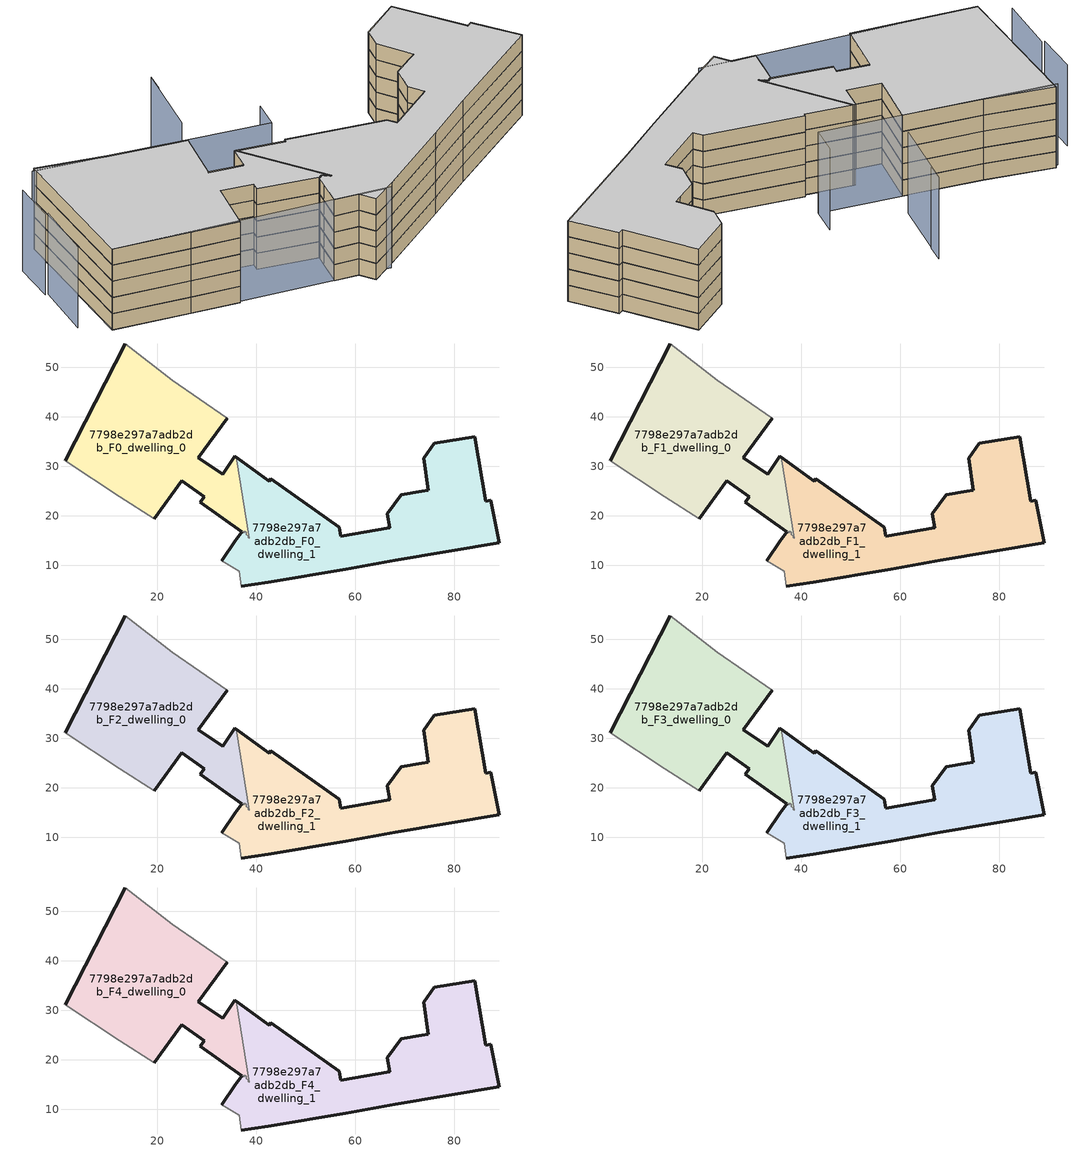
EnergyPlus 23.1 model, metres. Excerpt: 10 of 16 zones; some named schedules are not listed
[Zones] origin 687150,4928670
7798e297a7adb2db_F0_dwelling_0
 floor ground (EU_floor_Construction): 38.56,15.45 35.89,31.84 35.63,32.02 33.15,28.41 28.29,31.75 34.09,39.78 22.95,47.45 13.54,54.73 1.37,31.19 12.4,23.89 19.35,19.39 24.94,27.12 29.43,23.91 28.63,22.8 37,16.76 36.92,16.64 37.04,16.55 37.21,16.8 37.45,16.62 37.62,16.87 37.91,16.67 37.97,16.25 38.32,16 38.39,15.58 z0
 wall outside (EU_wall_Construction): 1.37,31.19 13.54,54.73 / 34.09,39.78 28.29,31.75 33.15,28.41 35.63,32.02 35.89,31.84 / 36.92,16.64 37,16.76 28.63,22.8 29.43,23.91 24.94,27.12 19.35,19.39 z0:3
 wall adiabatic (EU_wall_Construction): 19.35,19.39 12.4,23.89 1.37,31.19 / 13.54,54.73 22.95,47.45 34.09,39.78 z0:3
 wall to 7798e297a7adb2db_F0_dwelling_1 (EU_wall_Construction): 35.89,31.84 38.56,15.45 38.39,15.58 38.32,16 37.97,16.25 37.91,16.67 37.62,16.87 37.45,16.62 37.21,16.8 37.04,16.55 36.92,16.64 z0:3
7798e297a7adb2db_F0_dwelling_1
 floor ground (EU_floor_Construction): 89.06,14.55 87.33,23.17 86.37,22.98 84.09,36.04 75.9,34.64 73.76,31.68 74.71,25.17 73.37,25 69.23,24.32 66.4,20.49 66.92,17.58 57.06,15.9 56.73,17.67 42.92,27.48 42.6,27.02 35.89,31.84 38.56,15.45 38.39,15.58 38.32,16 37.97,16.25 37.91,16.67 37.62,16.87 37.45,16.62 37.21,16.8 37.04,16.55 36.92,16.64 35.73,14.94 32.95,10.98 36.51,8.82 36.95,5.85 42.39,6.59 58.05,9.24 68.03,11.08 z0
 wall outside (EU_wall_Construction): 35.89,31.84 42.6,27.02 42.92,27.48 56.73,17.67 57.06,15.9 66.92,17.58 66.4,20.49 69.23,24.32 73.37,25 74.71,25.17 73.76,31.68 75.9,34.64 84.09,36.04 86.37,22.98 87.33,23.17 89.06,14.55 68.03,11.08 58.05,9.24 42.39,6.59 36.95,5.85 / 32.95,10.98 35.73,14.94 36.92,16.64 z0:3
 wall adiabatic (EU_wall_Construction): 36.95,5.85 36.51,8.82 32.95,10.98 z0:3
7798e297a7adb2db_F1_dwelling_0
 floor to 7798e297a7adb2db_F0_dwelling_0 (EU_floor_Construction): 38.56,15.45 35.89,31.84 35.63,32.02 33.15,28.41 28.29,31.75 34.09,39.78 22.95,47.45 13.54,54.73 1.37,31.19 12.4,23.89 19.35,19.39 24.94,27.12 29.43,23.91 28.63,22.8 37,16.76 36.92,16.64 37.04,16.55 37.21,16.8 37.45,16.62 37.62,16.87 37.91,16.67 37.97,16.25 38.32,16 38.39,15.58 z3
 wall outside (EU_wall_Construction): 1.37,31.19 13.54,54.73 / 34.09,39.78 28.29,31.75 33.15,28.41 35.63,32.02 35.89,31.84 / 36.92,16.64 37,16.76 28.63,22.8 29.43,23.91 24.94,27.12 19.35,19.39 z3:6
 wall adiabatic (EU_wall_Construction): 19.35,19.39 12.4,23.89 1.37,31.19 / 13.54,54.73 22.95,47.45 34.09,39.78 z3:6
 wall to 7798e297a7adb2db_F1_dwelling_1 (EU_wall_Construction): 35.89,31.84 38.56,15.45 38.39,15.58 38.32,16 37.97,16.25 37.91,16.67 37.62,16.87 37.45,16.62 37.21,16.8 37.04,16.55 36.92,16.64 z3:6
7798e297a7adb2db_F1_dwelling_1
 floor to 7798e297a7adb2db_F0_dwelling_1 (EU_floor_Construction): 89.06,14.55 87.33,23.17 86.37,22.98 84.09,36.04 75.9,34.64 73.76,31.68 74.71,25.17 73.37,25 69.23,24.32 66.4,20.49 66.92,17.58 57.06,15.9 56.73,17.67 42.92,27.48 42.6,27.02 35.89,31.84 38.56,15.45 38.39,15.58 38.32,16 37.97,16.25 37.91,16.67 37.62,16.87 37.45,16.62 37.21,16.8 37.04,16.55 36.92,16.64 35.73,14.94 32.95,10.98 36.51,8.82 36.95,5.85 42.39,6.59 58.05,9.24 68.03,11.08 z3
 wall outside (EU_wall_Construction): 35.89,31.84 42.6,27.02 42.92,27.48 56.73,17.67 57.06,15.9 66.92,17.58 66.4,20.49 69.23,24.32 73.37,25 74.71,25.17 73.76,31.68 75.9,34.64 84.09,36.04 86.37,22.98 87.33,23.17 89.06,14.55 68.03,11.08 58.05,9.24 42.39,6.59 36.95,5.85 / 32.95,10.98 35.73,14.94 36.92,16.64 z3:6
 wall adiabatic (EU_wall_Construction): 36.95,5.85 36.51,8.82 32.95,10.98 z3:6
7798e297a7adb2db_F2_dwelling_0
 floor to 7798e297a7adb2db_F1_dwelling_0 (EU_floor_Construction): 38.56,15.45 35.89,31.84 35.63,32.02 33.15,28.41 28.29,31.75 34.09,39.78 22.95,47.45 13.54,54.73 1.37,31.19 12.4,23.89 19.35,19.39 24.94,27.12 29.43,23.91 28.63,22.8 37,16.76 36.92,16.64 37.04,16.55 37.21,16.8 37.45,16.62 37.62,16.87 37.91,16.67 37.97,16.25 38.32,16 38.39,15.58 z6
 wall outside (EU_wall_Construction): 1.37,31.19 13.54,54.73 / 34.09,39.78 28.29,31.75 33.15,28.41 35.63,32.02 35.89,31.84 / 36.92,16.64 37,16.76 28.63,22.8 29.43,23.91 24.94,27.12 19.35,19.39 z6:9
 wall adiabatic (EU_wall_Construction): 19.35,19.39 12.4,23.89 1.37,31.19 / 13.54,54.73 22.95,47.45 34.09,39.78 z6:9
 wall to 7798e297a7adb2db_F2_dwelling_1 (EU_wall_Construction): 35.89,31.84 38.56,15.45 38.39,15.58 38.32,16 37.97,16.25 37.91,16.67 37.62,16.87 37.45,16.62 37.21,16.8 37.04,16.55 36.92,16.64 z6:9
7798e297a7adb2db_F2_dwelling_1
 floor to 7798e297a7adb2db_F1_dwelling_1 (EU_floor_Construction): 89.06,14.55 87.33,23.17 86.37,22.98 84.09,36.04 75.9,34.64 73.76,31.68 74.71,25.17 73.37,25 69.23,24.32 66.4,20.49 66.92,17.58 57.06,15.9 56.73,17.67 42.92,27.48 42.6,27.02 35.89,31.84 38.56,15.45 38.39,15.58 38.32,16 37.97,16.25 37.91,16.67 37.62,16.87 37.45,16.62 37.21,16.8 37.04,16.55 36.92,16.64 35.73,14.94 32.95,10.98 36.51,8.82 36.95,5.85 42.39,6.59 58.05,9.24 68.03,11.08 z6
 wall outside (EU_wall_Construction): 35.89,31.84 42.6,27.02 42.92,27.48 56.73,17.67 57.06,15.9 66.92,17.58 66.4,20.49 69.23,24.32 73.37,25 74.71,25.17 73.76,31.68 75.9,34.64 84.09,36.04 86.37,22.98 87.33,23.17 89.06,14.55 68.03,11.08 58.05,9.24 42.39,6.59 36.95,5.85 / 32.95,10.98 35.73,14.94 36.92,16.64 z6:9
 wall adiabatic (EU_wall_Construction): 36.95,5.85 36.51,8.82 32.95,10.98 z6:9
7798e297a7adb2db_F3_dwelling_0
 floor to 7798e297a7adb2db_F2_dwelling_0 (EU_floor_Construction): 38.56,15.45 35.89,31.84 35.63,32.02 33.15,28.41 28.29,31.75 34.09,39.78 22.95,47.45 13.54,54.73 1.37,31.19 12.4,23.89 19.35,19.39 24.94,27.12 29.43,23.91 28.63,22.8 37,16.76 36.92,16.64 37.04,16.55 37.21,16.8 37.45,16.62 37.62,16.87 37.91,16.67 37.97,16.25 38.32,16 38.39,15.58 z9
 wall outside (EU_wall_Construction): 1.37,31.19 13.54,54.73 / 34.09,39.78 28.29,31.75 33.15,28.41 35.63,32.02 35.89,31.84 / 36.92,16.64 37,16.76 28.63,22.8 29.43,23.91 24.94,27.12 19.35,19.39 z9:12
 wall adiabatic (EU_wall_Construction): 19.35,19.39 12.4,23.89 1.37,31.19 / 13.54,54.73 22.95,47.45 34.09,39.78 z9:12
 wall to 7798e297a7adb2db_F3_dwelling_1 (EU_wall_Construction): 35.89,31.84 38.56,15.45 38.39,15.58 38.32,16 37.97,16.25 37.91,16.67 37.62,16.87 37.45,16.62 37.21,16.8 37.04,16.55 36.92,16.64 z9:12
7798e297a7adb2db_F3_dwelling_1
 floor to 7798e297a7adb2db_F2_dwelling_1 (EU_floor_Construction): 89.06,14.55 87.33,23.17 86.37,22.98 84.09,36.04 75.9,34.64 73.76,31.68 74.71,25.17 73.37,25 69.23,24.32 66.4,20.49 66.92,17.58 57.06,15.9 56.73,17.67 42.92,27.48 42.6,27.02 35.89,31.84 38.56,15.45 38.39,15.58 38.32,16 37.97,16.25 37.91,16.67 37.62,16.87 37.45,16.62 37.21,16.8 37.04,16.55 36.92,16.64 35.73,14.94 32.95,10.98 36.51,8.82 36.95,5.85 42.39,6.59 58.05,9.24 68.03,11.08 z9
 wall outside (EU_wall_Construction): 35.89,31.84 42.6,27.02 42.92,27.48 56.73,17.67 57.06,15.9 66.92,17.58 66.4,20.49 69.23,24.32 73.37,25 74.71,25.17 73.76,31.68 75.9,34.64 84.09,36.04 86.37,22.98 87.33,23.17 89.06,14.55 68.03,11.08 58.05,9.24 42.39,6.59 36.95,5.85 / 32.95,10.98 35.73,14.94 36.92,16.64 z9:12
 wall adiabatic (EU_wall_Construction): 36.95,5.85 36.51,8.82 32.95,10.98 z9:12
7798e297a7adb2db_F4_dwelling_0
 floor to 7798e297a7adb2db_F3_dwelling_0 (EU_floor_Construction): 38.56,15.45 35.89,31.84 35.63,32.02 33.15,28.41 28.29,31.75 34.09,39.78 22.95,47.45 13.54,54.73 1.37,31.19 12.4,23.89 19.35,19.39 24.94,27.12 29.43,23.91 28.63,22.8 37,16.76 36.92,16.64 37.04,16.55 37.21,16.8 37.45,16.62 37.62,16.87 37.91,16.67 37.97,16.25 38.32,16 38.39,15.58 z12
 wall outside (EU_wall_Construction): 1.37,31.19 13.54,54.73 / 34.09,39.78 28.29,31.75 33.15,28.41 35.63,32.02 35.89,31.84 / 36.92,16.64 37,16.76 28.63,22.8 29.43,23.91 24.94,27.12 19.35,19.39 z12:15
 wall adiabatic (EU_wall_Construction): 19.35,19.39 12.4,23.89 1.37,31.19 / 13.54,54.73 22.95,47.45 34.09,39.78 z12:15
 wall to 7798e297a7adb2db_F4_dwelling_1 (EU_wall_Construction): 35.89,31.84 38.56,15.45 38.39,15.58 38.32,16 37.97,16.25 37.91,16.67 37.62,16.87 37.45,16.62 37.21,16.8 37.04,16.55 36.92,16.64 z12:15
 ceiling to 7798e297a7adb2db_F5_dwelling_0 (EU_floor_Construction): 34.09,39.78 28.29,31.75 33.15,28.41 35.63,32.02 35.89,31.84 38.56,15.45 38.39,15.58 38.32,16 37.97,16.25 37.91,16.67 37.62,16.87 37.45,16.62 37.21,16.8 37.04,16.55 36.92,16.64 37,16.76 28.63,22.8 29.43,23.91 24.94,27.12 19.35,19.39 12.4,23.89 1.37,31.19 13.54,54.73 22.95,47.45 z15
7798e297a7adb2db_F4_dwelling_1
 floor to 7798e297a7adb2db_F3_dwelling_1 (EU_floor_Construction): 89.06,14.55 87.33,23.17 86.37,22.98 84.09,36.04 75.9,34.64 73.76,31.68 74.71,25.17 73.37,25 69.23,24.32 66.4,20.49 66.92,17.58 57.06,15.9 56.73,17.67 42.92,27.48 42.6,27.02 35.89,31.84 38.56,15.45 38.39,15.58 38.32,16 37.97,16.25 37.91,16.67 37.62,16.87 37.45,16.62 37.21,16.8 37.04,16.55 36.92,16.64 35.73,14.94 32.95,10.98 36.51,8.82 36.95,5.85 42.39,6.59 58.05,9.24 68.03,11.08 z12
 wall outside (EU_wall_Construction): 35.89,31.84 42.6,27.02 42.92,27.48 56.73,17.67 57.06,15.9 66.92,17.58 66.4,20.49 69.23,24.32 73.37,25 74.71,25.17 73.76,31.68 75.9,34.64 84.09,36.04 86.37,22.98 87.33,23.17 89.06,14.55 68.03,11.08 58.05,9.24 42.39,6.59 36.95,5.85 / 32.95,10.98 35.73,14.94 36.92,16.64 z12:15
 wall adiabatic (EU_wall_Construction): 36.95,5.85 36.51,8.82 32.95,10.98 z12:15
 ceiling to 7798e297a7adb2db_F5_dwelling_1 (EU_floor_Construction): 84.09,36.04 86.37,22.98 87.33,23.17 89.06,14.55 68.03,11.08 58.05,9.24 42.39,6.59 36.95,5.85 36.51,8.82 32.95,10.98 35.73,14.94 36.92,16.64 37.04,16.55 37.21,16.8 37.45,16.62 37.62,16.87 37.91,16.67 37.97,16.25 38.32,16 38.39,15.58 38.56,15.45 35.89,31.84 42.6,27.02 42.92,27.48 56.73,17.67 57.06,15.9 66.92,17.58 66.4,20.49 69.23,24.32 73.37,25 74.71,25.17 73.76,31.68 75.9,34.64 z15
shading: 1.37,31.19 41.16,5.87 / 48.5,36.07 45.64,31.89 / 45.64,31.89 12.65,54.45 / 7.26,52.4 3.65,45.64 / 45.63,54.83 43.8,52.12 / 45.49,54.78 37.63,43.38 / 4.13,45.37 -1.24,35.94 z0:15
[Building]
EU S2 Campaign: North Axis=0; Terrain=City; Solar Distribution=FullExterior
[Site:Location]
Bologna: Latitude=44.5; Longitude=11.25; Time Zone=1; Elevation=37
[SizingPeriod:WeatherFileDays]
AnnualSizingPeriod: Begin Month=1; Begin Day of Month=1; End Month=12; End Day of Month=31; Day of Week for Start Day=Monday; Use Weather File Daylight Saving Period=No; Use Weather File Rain and Snow Indicators=No
[MATERIAL]
EU_InternalMass_Material: Roughness=MediumRough; Thickness=0.1; Conductivity=1; Density=1800; Specific Heat=900; Thermal Absorptance=0.9; Solar Absorptance=0.7; Visible Absorptance=0.7
[MATERIAL:NOMASS] Roughness=MediumRough; Thermal Absorptance=0.9; Solar Absorptance=0.7; Visible Absorptance=0.7
Name | Thermal Resistance
EU_wall_NoMass | 0.905828
EU_floor_NoMass | 0.67114
[CONSTRUCTION]
EU_wall_Construction: EU_wall_NoMass
EU_floor_Construction: EU_floor_NoMass
EU_InternalMass_Construction: EU_InternalMass_Material
[ZONE] Type=1; Multiplier=1; Ceiling Height=autocalculate; Floor Area=autocalculate; Part of Total Floor Area=Yes
Name | Volume
7798e297a7adb2db_F0_dwelling_0; 7798e297a7adb2db_F1_dwelling_0; 7798e297a7adb2db_F2_dwelling_0; 7798e297a7adb2db_F3_dwelling_0; 7798e297a7adb2db_F4_dwelling_0 | 2109.99
7798e297a7adb2db_F0_dwelling_1; 7798e297a7adb2db_F1_dwelling_1; 7798e297a7adb2db_F2_dwelling_1; 7798e297a7adb2db_F3_dwelling_1; 7798e297a7adb2db_F4_dwelling_1 | 2354
[INTERNALMASS] Construction=EU_InternalMass_Construction
Name | Zone or ZoneList | Surface Area
7798e297a7adb2db_F0_dwelling_0_EU_InternalMass | 7798e297a7adb2db_F0_dwelling_0 | 703.329
7798e297a7adb2db_F0_dwelling_1_EU_InternalMass | 7798e297a7adb2db_F0_dwelling_1 | 784.668
7798e297a7adb2db_F1_dwelling_0_EU_InternalMass | 7798e297a7adb2db_F1_dwelling_0 | 703.329
7798e297a7adb2db_F1_dwelling_1_EU_InternalMass | 7798e297a7adb2db_F1_dwelling_1 | 784.668
7798e297a7adb2db_F2_dwelling_0_EU_InternalMass | 7798e297a7adb2db_F2_dwelling_0 | 703.329
7798e297a7adb2db_F2_dwelling_1_EU_InternalMass | 7798e297a7adb2db_F2_dwelling_1 | 784.668
7798e297a7adb2db_F3_dwelling_0_EU_InternalMass | 7798e297a7adb2db_F3_dwelling_0 | 703.329
7798e297a7adb2db_F3_dwelling_1_EU_InternalMass | 7798e297a7adb2db_F3_dwelling_1 | 784.668
7798e297a7adb2db_F4_dwelling_0_EU_InternalMass | 7798e297a7adb2db_F4_dwelling_0 | 703.329
7798e297a7adb2db_F4_dwelling_1_EU_InternalMass | 7798e297a7adb2db_F4_dwelling_1 | 784.668
[OTHEREQUIPMENT] Fuel Type=Electricity; Design Level Calculation Method=Watts/Area; Power per Zone Floor Area=1; Fraction Latent=0; Fraction Radiant=0; Fraction Lost=0; Carbon Dioxide Generation Rate=0; EndUse Subcategory=EU_Step8_InternalGains
Name | Zone or ZoneList or Space or SpaceList | Schedule
EU_Step8_InternalGain_7798e297a7adb2db_F0_dwelling_0_f000 | 7798e297a7adb2db_F0_dwelling_0 | EU_Step8_GainSchedule_7798e297a7adb2db_F0_dwelling_0_f000
EU_Step8_InternalGain_7798e297a7adb2db_F0_dwelling_1_f000 | 7798e297a7adb2db_F0_dwelling_1 | EU_Step8_GainSchedule_7798e297a7adb2db_F0_dwelling_1_f000
EU_Step8_InternalGain_7798e297a7adb2db_F1_dwelling_0_f000 | 7798e297a7adb2db_F1_dwelling_0 | EU_Step8_GainSchedule_7798e297a7adb2db_F1_dwelling_0_f000
EU_Step8_InternalGain_7798e297a7adb2db_F1_dwelling_1_f000 | 7798e297a7adb2db_F1_dwelling_1 | EU_Step8_GainSchedule_7798e297a7adb2db_F1_dwelling_1_f000
EU_Step8_InternalGain_7798e297a7adb2db_F2_dwelling_0_f000 | 7798e297a7adb2db_F2_dwelling_0 | EU_Step8_GainSchedule_7798e297a7adb2db_F2_dwelling_0_f000
EU_Step8_InternalGain_7798e297a7adb2db_F2_dwelling_1_f000 | 7798e297a7adb2db_F2_dwelling_1 | EU_Step8_GainSchedule_7798e297a7adb2db_F2_dwelling_1_f000
EU_Step8_InternalGain_7798e297a7adb2db_F3_dwelling_0_f000 | 7798e297a7adb2db_F3_dwelling_0 | EU_Step8_GainSchedule_7798e297a7adb2db_F3_dwelling_0_f000
EU_Step8_InternalGain_7798e297a7adb2db_F3_dwelling_1_f000 | 7798e297a7adb2db_F3_dwelling_1 | EU_Step8_GainSchedule_7798e297a7adb2db_F3_dwelling_1_f000
EU_Step8_InternalGain_7798e297a7adb2db_F4_dwelling_0_f000 | 7798e297a7adb2db_F4_dwelling_0 | EU_Step8_GainSchedule_7798e297a7adb2db_F4_dwelling_0_f000
EU_Step8_InternalGain_7798e297a7adb2db_F4_dwelling_1_f000 | 7798e297a7adb2db_F4_dwelling_1 | EU_Step8_GainSchedule_7798e297a7adb2db_F4_dwelling_1_f000
[ZONEVENTILATION:DESIGNFLOWRATE] Schedule=EU_AlwaysOn; Design Flow Rate Calculation Method=AirChanges/Hour; Air Changes per Hour=0.73129; Ventilation Type=Natural; Fan Pressure Rise=0; Fan Total Efficiency=1; Constant Term Coefficient=1; Temperature Term Coefficient=0; Velocity Term Coefficient=0; Velocity Squared Term Coefficient=0; Minimum Indoor Temperature=-100; Maximum Indoor Temperature=100; Delta Temperature=-100; Minimum Outdoor Temperature=-100; Maximum Outdoor Temperature=100; Maximum Wind Speed=40
Name | Zone or ZoneList or Space or SpaceList
EU_ConstantAir_7798e297a7adb2db_F0_dwelling_0 | 7798e297a7adb2db_F0_dwelling_0
EU_ConstantAir_7798e297a7adb2db_F0_dwelling_1 | 7798e297a7adb2db_F0_dwelling_1
EU_ConstantAir_7798e297a7adb2db_F1_dwelling_0 | 7798e297a7adb2db_F1_dwelling_0
EU_ConstantAir_7798e297a7adb2db_F1_dwelling_1 | 7798e297a7adb2db_F1_dwelling_1
EU_ConstantAir_7798e297a7adb2db_F2_dwelling_0 | 7798e297a7adb2db_F2_dwelling_0
EU_ConstantAir_7798e297a7adb2db_F2_dwelling_1 | 7798e297a7adb2db_F2_dwelling_1
EU_ConstantAir_7798e297a7adb2db_F3_dwelling_0 | 7798e297a7adb2db_F3_dwelling_0
EU_ConstantAir_7798e297a7adb2db_F3_dwelling_1 | 7798e297a7adb2db_F3_dwelling_1
EU_ConstantAir_7798e297a7adb2db_F4_dwelling_0 | 7798e297a7adb2db_F4_dwelling_0
EU_ConstantAir_7798e297a7adb2db_F4_dwelling_1 | 7798e297a7adb2db_F4_dwelling_1
[HVACTEMPLATE:THERMOSTAT] Constant Heating Setpoint=20; Constant Cooling Setpoint=50
EU_HeatOnly_7798e297a7adb2db_F0_dwelling_0; EU_HeatOnly_7798e297a7adb2db_F0_dwelling_1; EU_HeatOnly_7798e297a7adb2db_F1_dwelling_0; EU_HeatOnly_7798e297a7adb2db_F1_dwelling_1; EU_HeatOnly_7798e297a7adb2db_F2_dwelling_0; EU_HeatOnly_7798e297a7adb2db_F2_dwelling_1; EU_HeatOnly_7798e297a7adb2db_F3_dwelling_0; EU_HeatOnly_7798e297a7adb2db_F3_dwelling_1; EU_HeatOnly_7798e297a7adb2db_F4_dwelling_0; EU_HeatOnly_7798e297a7adb2db_F4_dwelling_1; EU_HeatOnly_7798e297a7adb2db_F5_dwelling_0; EU_HeatOnly_7798e297a7adb2db_F5_dwelling_1; EU_HeatOnly_7798e297a7adb2db_F6_dwelling_0; EU_HeatOnly_7798e297a7adb2db_F6_dwelling_1; EU_HeatOnly_7798e297a7adb2db_F7_dwelling_0; EU_HeatOnly_7798e297a7adb2db_F7_dwelling_1
[HVACTEMPLATE:ZONE:IDEALLOADSAIRSYSTEM] System Availability Schedule=EU_AlwaysOn; Maximum Heating Supply Air Temperature=50; Minimum Cooling Supply Air Temperature=13; Maximum Heating Supply Air Humidity Ratio=0.0156; Minimum Cooling Supply Air Humidity Ratio=0.0077; Heating Limit=NoLimit; Cooling Limit=NoLimit; Heating Availability Schedule=EU_AlwaysOn; Cooling Availability Schedule=EU_CoolingOff; Dehumidification Control Type=ConstantSensibleHeatRatio; Cooling Sensible Heat Ratio=0.7; Dehumidification Setpoint=60; Humidification Control Type=None; Humidification Setpoint=30; Outdoor Air Method=None; Outdoor Air Flow Rate per Person=0.00944; Outdoor Air Flow Rate per Zone Floor Area=0; Outdoor Air Flow Rate per Zone=0; Demand Controlled Ventilation Type=None; Outdoor Air Economizer Type=NoEconomizer; Heat Recovery Type=None; Sensible Heat Recovery Effectiveness=0.7; Latent Heat Recovery Effectiveness=0.65
Name | Template Thermostat
7798e297a7adb2db_F0_dwelling_0 | EU_HeatOnly_7798e297a7adb2db_F0_dwelling_0
7798e297a7adb2db_F0_dwelling_1 | EU_HeatOnly_7798e297a7adb2db_F0_dwelling_1
7798e297a7adb2db_F1_dwelling_0 | EU_HeatOnly_7798e297a7adb2db_F1_dwelling_0
7798e297a7adb2db_F1_dwelling_1 | EU_HeatOnly_7798e297a7adb2db_F1_dwelling_1
7798e297a7adb2db_F2_dwelling_0 | EU_HeatOnly_7798e297a7adb2db_F2_dwelling_0
7798e297a7adb2db_F2_dwelling_1 | EU_HeatOnly_7798e297a7adb2db_F2_dwelling_1
7798e297a7adb2db_F3_dwelling_0 | EU_HeatOnly_7798e297a7adb2db_F3_dwelling_0
7798e297a7adb2db_F3_dwelling_1 | EU_HeatOnly_7798e297a7adb2db_F3_dwelling_1
7798e297a7adb2db_F4_dwelling_0 | EU_HeatOnly_7798e297a7adb2db_F4_dwelling_0
7798e297a7adb2db_F4_dwelling_1 | EU_HeatOnly_7798e297a7adb2db_F4_dwelling_1
